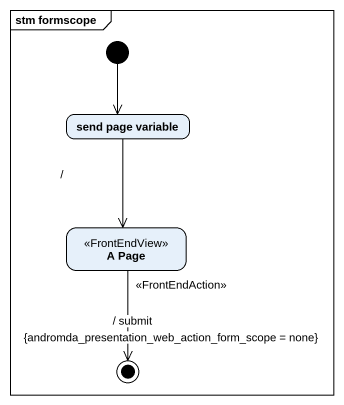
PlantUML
@startuml
mainframe stm formscope
hide empty description
state "send page variable" as send_page_variable
state "A Page" as A_Page <<FrontEndView>>
[*] --> send_page_variable
send_page_variable --> A_Page : /
A_Page --> [*] : <<FrontEndAction>>\n/ submit\n{andromda_presentation_web_action_form_scope = none}
@enduml
